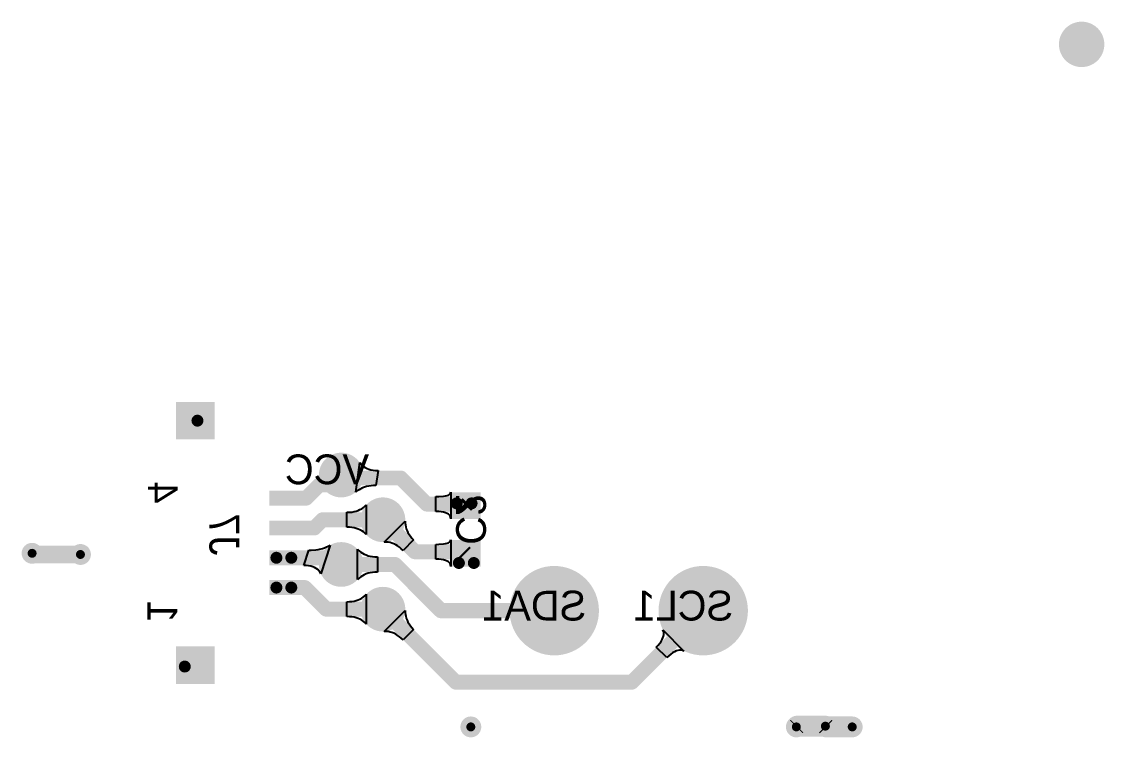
# Model space of a CAD drawing. Header units: millimetres. Extents: x 225 to 632, y 90 to 298.
# Drawn here: x 547.8 to 584.14, y 171.93 to 195.94 of the extents above; entities that cross this region are included whole.
import ezdxf

# ---------------------------------------------------------------- set-up
doc = ezdxf.new("R2010")
doc.units = ezdxf.units.MM
for name, color, linetype in [('BottomLayer', 5, 'Continuous'), ('BottomOverlay', 54, 'Continuous'), ('ViaHoleLayer', 16, 'Continuous')]:
    doc.layers.add(name, color=color, linetype=linetype)

# ---------------------------------------------------------------- blocks, each defined once
blk = doc.blocks.new('_____________1_5_______________B_1')
at = {"layer": 'BottomLayer', "const_width": 0.75}
blk.add_lwpolyline([(-0.375, 0, 1), (0.375, 0, 1)], format="xyb", close=True, dxfattribs=at)
blk = doc.blocks.new('_____________3_______________B_4')
at = {"layer": 'BottomLayer', "const_width": 1.5}
blk.add_lwpolyline([(-0.75, 0, 1), (0.75, 0, 1)], format="xyb", close=True, dxfattribs=at)
blk = doc.blocks.new('_____________3_______________B_5')
at = {"layer": 'BottomLayer', "const_width": 1.5}
blk.add_lwpolyline([(-0.75, 0, 1), (0.75, 0, 1)], format="xyb", close=True, dxfattribs=at)
blk = doc.blocks.new('CAPC0603_1608__N_B_42')
at = {"layer": 'BottomLayer'}
for points in [[(-1.25, 0.5), (-1.25, -0.5), (-0.35, 0.5), (-0.35, -0.5)], [(0.35, 0.5), (0.35, -0.5), (1.25, 0.5), (1.25, -0.5)]]:
    blk.add_solid(points, dxfattribs=at)
blk = doc.blocks.new('CESI_B7023293_96')
at = {"layer": 'BottomLayer', "const_width": 0.762}
blk.add_lwpolyline([(39.619, 18.5, 1), (40.381, 18.5, 1)], format="xyb", close=True, dxfattribs=at)
blk = doc.blocks.new('503763_0491_B_99')
at = {"layer": 'BottomLayer'}
for points in [[(-2.47, 2.145), (-3.73, 2.145), (-2.47, 0.845), (-3.73, 0.845)], [(4.47, 0.845), (5.73, 0.845), (4.47, 2.145), (5.73, 2.145)], [(-0.25, -0.995), (-0.75, -0.995), (-0.25, -1.995), (-0.75, -1.995)], [(0.75, -0.995), (0.25, -0.995), (0.75, -1.995), (0.25, -1.995)], [(1.75, -0.995), (1.25, -0.995), (1.75, -1.995), (1.25, -1.995)], [(2.75, -0.995), (2.25, -0.995), (2.75, -1.995), (2.25, -1.995)]]:
    blk.add_solid(points, dxfattribs=at)
at = {"layer": 'BottomOverlay', "text_generation_flag": 2}
for s, p in [('1', (-1.675, 3.1)), ('4', (2.315, 3.084))]:
    blk.add_text(s, height=1, rotation=180, dxfattribs=at).set_placement(p)

msp = doc.modelspace()

# ---------------------------------------------------------------- linework, layer by layer
at = {"layer": 'BottomLayer'}
for p, q in [((559.012, 180.155), (559.146, 181.146)), ((559.146, 181.146), (559.185, 181.095)), ((559.185, 181.095), (559.229, 181.048)), ((559.229, 181.048), (559.278, 181.008)), ((559.278, 181.008), (559.332, 180.973)), ((559.332, 180.973), (559.391, 180.943)), ((559.391, 180.943), (559.455, 180.918)), ((559.455, 180.918), (559.524, 180.899)), ((559.524, 180.899), (559.598, 180.886)), ((559.598, 180.886), (559.676, 180.878)), ((559.676, 180.878), (559.76, 180.875)), ((559.76, 180.875), (559.688, 180.375)), ((559.122, 180.234), (559.065, 180.197)), ((559.181, 180.267), (559.122, 180.234)), ((559.244, 180.296), (559.181, 180.267)), ((559.31, 180.32), (559.244, 180.296)), ((559.379, 180.34), (559.31, 180.32)), ((559.452, 180.355), (559.379, 180.34)), ((559.527, 180.366), (559.452, 180.355)), ((559.606, 180.373), (559.527, 180.366)), ((559.688, 180.375), (559.606, 180.373)), ((559.065, 180.197), (559.012, 180.155)), ((561.703, 180), (561.798, 180.001)), ((561.703, 179.5), (561.703, 180)), ((561.798, 180.001), (561.958, 180.013)), ((561.958, 180.013), (562.023, 180.024)), ((562.023, 180.024), (562.078, 180.037)), ((562.078, 180.037), (562.123, 180.053)), ((562.123, 180.053), (562.158, 180.072)), ((562.158, 180.072), (562.183, 180.094)), ((562.183, 180.094), (562.198, 180.119)), ((562.198, 180.119), (562.203, 180.147)), ((562.203, 180.147), (562.203, 179.253)), ((558.955, 179.497), (559.025, 179.515)), ((559.025, 179.515), (559.092, 179.537)), ((559.092, 179.537), (559.155, 179.565)), ((559.155, 179.565), (559.214, 179.597)), ((559.214, 179.597), (559.269, 179.635)), ((559.269, 179.635), (559.319, 179.677)), ((559.319, 179.677), (559.366, 179.725)), ((559.366, 179.725), (559.366, 178.725)), ((558.718, 179.475), (558.801, 179.477)), ((558.718, 178.975), (558.718, 179.475)), ((558.801, 179.477), (558.88, 179.485)), ((558.88, 179.485), (558.955, 179.497)), ((559.967, 178.476), (560.674, 179.183)), ((560.674, 179.183), (560.673, 179.117)), ((561.798, 179.498), (561.703, 179.5)), ((561.883, 179.49), (561.798, 179.498)), ((561.958, 179.478), (561.883, 179.49)), ((562.023, 179.46), (561.958, 179.478)), ((562.078, 179.438), (562.023, 179.46)), ((562.123, 179.411), (562.078, 179.438)), ((562.158, 179.379), (562.123, 179.411)), ((562.183, 179.342), (562.158, 179.379)), ((562.198, 179.3), (562.183, 179.342)), ((562.203, 179.253), (562.198, 179.3)), ((558.801, 178.973), (558.718, 178.975)), ((558.88, 178.965), (558.801, 178.973)), ((558.955, 178.953), (558.88, 178.965)), ((559.025, 178.935), (558.955, 178.953)), ((559.092, 178.913), (559.025, 178.935)), ((559.155, 178.885), (559.092, 178.913)), ((559.214, 178.853), (559.155, 178.885)), ((559.269, 178.815), (559.214, 178.853)), ((559.319, 178.773), (559.269, 178.815)), ((560.673, 179.117), (560.679, 179.051)), ((560.679, 179.051), (560.691, 178.985)), ((560.691, 178.985), (560.71, 178.921)), ((560.71, 178.921), (560.735, 178.857)), ((560.735, 178.857), (560.766, 178.794)), ((560.766, 178.794), (560.804, 178.731)), ((559.366, 178.725), (559.319, 178.773)), ((560.033, 178.477), (559.967, 178.476)), ((560.099, 178.471), (560.033, 178.477)), ((560.165, 178.459), (560.099, 178.471)), ((560.229, 178.44), (560.165, 178.459)), ((560.293, 178.415), (560.229, 178.44)), ((560.356, 178.384), (560.293, 178.415)), ((560.955, 178.548), (560.602, 178.195)), ((560.804, 178.731), (560.848, 178.67)), ((560.848, 178.67), (560.898, 178.609)), ((560.898, 178.609), (560.955, 178.548)), ((561.958, 178.413), (562.023, 178.424)), ((562.023, 178.424), (562.078, 178.437)), ((562.078, 178.437), (562.123, 178.453)), ((562.123, 178.453), (562.158, 178.472)), ((562.158, 178.472), (562.183, 178.494)), ((562.183, 178.494), (562.198, 178.519)), ((562.198, 178.519), (562.203, 178.547)), ((562.203, 178.547), (562.203, 177.653)), ((557.268, 177.696), (557.44, 178.204)), ((557.44, 178.204), (557.521, 178.206)), ((557.521, 178.206), (557.678, 178.219)), ((557.678, 178.219), (557.752, 178.231)), ((557.752, 178.231), (557.894, 178.266)), ((558.151, 178.375), (557.846, 177.406)), ((557.894, 178.266), (557.962, 178.288)), ((557.962, 178.288), (558.027, 178.314)), ((558.027, 178.314), (558.09, 178.343)), ((558.09, 178.343), (558.151, 178.375)), ((559.077, 177.217), (559.077, 178.233)), ((559.077, 178.233), (559.125, 178.185)), ((559.125, 178.185), (559.178, 178.142)), ((559.178, 178.142), (559.235, 178.103)), ((559.235, 178.103), (559.295, 178.07)), ((559.295, 178.07), (559.359, 178.043)), ((560.419, 178.346), (560.356, 178.384)), ((560.48, 178.302), (560.419, 178.346)), ((560.541, 178.252), (560.48, 178.302)), ((560.602, 178.195), (560.541, 178.252)), ((561.703, 178.4), (561.798, 178.401)), ((561.703, 177.9), (561.703, 178.4)), ((561.798, 178.401), (561.958, 178.413)), ((557.353, 177.693), (557.268, 177.696)), ((557.432, 177.684), (557.353, 177.693)), ((559.359, 178.043), (559.427, 178.02)), ((559.427, 178.02), (559.499, 178.002)), ((559.499, 178.002), (559.575, 177.989)), ((559.575, 177.989), (559.655, 177.982)), ((559.655, 177.982), (559.739, 177.979)), ((559.739, 177.979), (559.739, 177.471)), ((561.798, 177.898), (561.703, 177.9)), ((561.883, 177.89), (561.798, 177.898)), ((561.958, 177.878), (561.883, 177.89)), ((562.023, 177.86), (561.958, 177.878)), ((562.078, 177.838), (562.023, 177.86)), ((562.123, 177.811), (562.078, 177.838)), ((562.158, 177.779), (562.123, 177.811)), ((562.183, 177.742), (562.158, 177.779)), ((562.198, 177.7), (562.183, 177.742)), ((562.203, 177.653), (562.198, 177.7)), ((557.505, 177.67), (557.432, 177.684)), ((557.572, 177.65), (557.505, 177.67)), ((557.633, 177.623), (557.572, 177.65)), ((557.688, 177.592), (557.633, 177.623)), ((557.737, 177.554), (557.688, 177.592)), ((557.779, 177.51), (557.737, 177.554)), ((557.816, 177.461), (557.779, 177.51)), ((557.846, 177.406), (557.816, 177.461)), ((559.235, 177.347), (559.178, 177.308)), ((559.295, 177.38), (559.235, 177.347)), ((559.359, 177.408), (559.295, 177.38)), ((559.427, 177.43), (559.359, 177.408)), ((559.499, 177.448), (559.427, 177.43)), ((559.575, 177.461), (559.499, 177.448)), ((559.655, 177.468), (559.575, 177.461)), ((559.739, 177.471), (559.655, 177.468)), ((559.125, 177.265), (559.077, 177.217)), ((559.178, 177.308), (559.125, 177.265)), ((559.214, 176.598), (559.269, 176.635)), ((559.269, 176.635), (559.319, 176.678)), ((559.319, 176.678), (559.366, 176.725)), ((559.366, 176.725), (559.366, 175.725)), ((558.718, 176.475), (558.801, 176.478)), ((558.718, 175.975), (558.718, 176.475)), ((558.801, 176.478), (558.88, 176.485)), ((558.88, 176.485), (558.955, 176.498)), ((558.955, 176.498), (559.025, 176.515)), ((559.025, 176.515), (559.092, 176.538)), ((559.092, 176.538), (559.155, 176.565)), ((559.155, 176.565), (559.214, 176.598)), ((558.801, 175.973), (558.718, 175.975)), ((558.88, 175.965), (558.801, 175.973)), ((558.955, 175.953), (558.88, 175.965)), ((559.025, 175.935), (558.955, 175.953)), ((559.092, 175.913), (559.025, 175.935)), ((559.155, 175.885), (559.092, 175.913)), ((559.214, 175.853), (559.155, 175.885)), ((559.967, 175.476), (560.674, 176.183)), ((560.674, 176.183), (560.673, 176.117)), ((560.673, 176.117), (560.679, 176.051)), ((560.679, 176.051), (560.691, 175.985)), ((560.691, 175.985), (560.71, 175.921)), ((560.71, 175.921), (560.735, 175.857)), ((559.269, 175.815), (559.214, 175.853)), ((559.319, 175.773), (559.269, 175.815)), ((559.366, 175.725), (559.319, 175.773)), ((560.955, 175.548), (560.602, 175.195)), ((560.735, 175.857), (560.766, 175.794)), ((560.766, 175.794), (560.804, 175.731)), ((560.804, 175.731), (560.848, 175.67)), ((560.848, 175.67), (560.898, 175.609)), ((560.898, 175.609), (560.955, 175.548)), ((569.34, 175.48), (569.321, 175.529)), ((569.321, 175.529), (570.029, 174.821)), ((560.033, 175.477), (559.967, 175.476)), ((560.099, 175.471), (560.033, 175.477)), ((560.165, 175.459), (560.099, 175.471)), ((560.229, 175.44), (560.165, 175.459)), ((560.293, 175.415), (560.229, 175.44)), ((560.356, 175.384), (560.293, 175.415)), ((560.419, 175.346), (560.356, 175.384)), ((560.48, 175.302), (560.419, 175.346)), ((560.541, 175.252), (560.48, 175.302)), ((560.602, 175.195), (560.541, 175.252)), ((569.216, 175.083), (569.26, 175.146)), ((569.26, 175.146), (569.296, 175.206)), ((569.296, 175.206), (569.323, 175.265)), ((569.323, 175.265), (569.341, 175.322)), ((569.349, 175.429), (569.34, 175.48)), ((569.341, 175.322), (569.349, 175.376)), ((569.349, 175.376), (569.349, 175.429)), ((569.099, 174.952), (569.162, 175.019)), ((569.452, 174.599), (569.099, 174.952)), ((569.162, 175.019), (569.216, 175.083)), ((569.706, 174.796), (569.646, 174.76)), ((569.765, 174.823), (569.706, 174.796)), ((569.822, 174.841), (569.765, 174.823)), ((569.876, 174.849), (569.822, 174.841)), ((569.929, 174.849), (569.876, 174.849)), ((569.98, 174.84), (569.929, 174.849)), ((570.029, 174.821), (569.98, 174.84)), ((569.519, 174.662), (569.452, 174.599)), ((569.583, 174.716), (569.519, 174.662)), ((569.646, 174.76), (569.583, 174.716))]:
    msp.add_line(p, q, dxfattribs=at)
for points, const_width in [([(553.6, 182.55, 1), (553.8, 182.55, 1)], 0.2), ([(557.675, 180.4, 1), (557.925, 180.4, 1)], 0.25), ([(557.675, 180.4, 1), (557.925, 180.4, 1)], 0.25), ([(558.4, 180.4, 1), (558.65, 180.4, 1)], 0.25), ([(558.4, 180.4, 1), (558.65, 180.4, 1)], 0.25), ([(558.625, 180.625, 1), (558.875, 180.625, 1)], 0.25), ([(558.625, 180.625, 1), (558.875, 180.625, 1)], 0.25), ([(560.4, 180.625, 1), (560.65, 180.625, 1)], 0.25), ([(560.4, 180.625, 1), (560.65, 180.625, 1)], 0.25), ([(556.475, 179.95, 1), (556.725, 179.95, 1)], 0.25), ([(557.225, 179.95, 1), (557.475, 179.95, 1)], 0.25), ([(557.225, 179.95, 1), (557.475, 179.95, 1)], 0.25), ([(559.55, 179.225, 1), (560.3, 179.225, 1)], 0.75), ([(561.275, 179.75, 1), (561.525, 179.75, 1)], 0.25), ([(561.275, 179.75, 1), (561.525, 179.75, 1)], 0.25), ([(562.3, 179.775, 1), (562.5, 179.775, 1)], 0.2), ([(562.525, 179.75, 1), (562.775, 179.75, 1)], 0.25), ([(562.525, 179.75, 1), (562.775, 179.75, 1)], 0.25), ([(562.575, 179.7, 1), (562.825, 179.7, 1)], 0.25), ([(562.575, 179.7, 1), (562.825, 179.7, 1)], 0.25), ([(562.65, 179.775, 1), (562.9, 179.775, 1)], 0.25), ([(562.8, 179.775, 1), (563, 179.775, 1)], 0.2), ([(556.49, 178.95, 1), (556.74, 178.95, 1)], 0.25), ([(557.5, 178.95, 1), (557.75, 178.95, 1)], 0.25), ([(557.5, 178.95, 1), (557.75, 178.95, 1)], 0.25), ([(557.775, 179.225, 1), (558.025, 179.225, 1)], 0.25), ([(557.775, 179.225, 1), (558.025, 179.225, 1)], 0.25), ([(559.8, 179.225, 1), (560.05, 179.225, 1)], 0.25), ([(559.8, 179.225, 1), (560.05, 179.225, 1)], 0.25), ([(547.975, 178.1, 1), (548.325, 178.1, 1)], 0.35), ([(558.15, 177.725, 1), (558.9, 177.725, 1)], 0.75), ([(548, 178.1, 1), (548.3, 178.1, 1)], 0.3), ([(548.04, 178.06, 1), (548.34, 178.06, 1)], 0.3), ([(548.04, 178.06, 1), (548.34, 178.06, 1)], 0.3), ([(549.599, 178.06, 1), (549.949, 178.06, 1)], 0.35), ([(549.624, 178.06, 1), (549.924, 178.06, 1)], 0.3), ([(556.25, 177.95, 1), (556.45, 177.95, 1)], 0.2), ([(556.488, 177.95, 1), (556.742, 177.95, 1)], 0.254), ([(556.75, 177.95, 1), (556.95, 177.95, 1)], 0.2), ([(558.173, 177.95, 1), (558.427, 177.95, 1)], 0.254), ([(558.173, 177.95, 1), (558.427, 177.95, 1)], 0.254), ([(560.875, 178.15, 1), (561.125, 178.15, 1)], 0.25), ([(560.875, 178.15, 1), (561.125, 178.15, 1)], 0.25), ([(562.525, 178.15, 1), (562.775, 178.15, 1)], 0.25), ([(562.525, 178.15, 1), (562.775, 178.15, 1)], 0.25), ([(562.575, 178.1, 1), (562.825, 178.1, 1)], 0.25), ([(558.398, 177.725, 1), (558.652, 177.725, 1)], 0.254), ([(558.398, 177.725, 1), (558.652, 177.725, 1)], 0.254), ([(560.198, 177.725, 1), (560.452, 177.725, 1)], 0.254), ([(560.198, 177.725, 1), (560.452, 177.725, 1)], 0.254), ([(562.375, 177.775, 1), (562.575, 177.775, 1)], 0.2), ([(562.875, 177.775, 1), (563.075, 177.775, 1)], 0.2), ([(556.25, 176.95, 1), (556.45, 176.95, 1)], 0.2), ([(556.49, 176.95, 1), (556.74, 176.95, 1)], 0.25), ([(556.725, 176.95, 1), (556.975, 176.95, 1)], 0.25), ([(556.725, 176.95, 1), (556.975, 176.95, 1)], 0.25), ([(556.75, 176.95, 1), (556.95, 176.95, 1)], 0.2), ([(557.175, 176.95, 1), (557.425, 176.95, 1)], 0.25), ([(557.175, 176.95, 1), (557.425, 176.95, 1)], 0.25), ([(559.55, 176.225, 1), (560.3, 176.225, 1)], 0.75), ([(557.9, 176.225, 1), (558.15, 176.225, 1)], 0.25), ([(557.9, 176.225, 1), (558.15, 176.225, 1)], 0.25), ([(559.8, 176.225, 1), (560.05, 176.225, 1)], 0.25), ([(559.8, 176.225, 1), (560.05, 176.225, 1)], 0.25), ([(561.748, 176.175, 1), (562.002, 176.175, 1)], 0.254), ([(561.748, 176.175, 1), (562.002, 176.175, 1)], 0.254), ([(565.548, 176.175, 1), (565.802, 176.175, 1)], 0.254), ([(570.55, 176.175, 1), (570.8, 176.175, 1)], 0.25), ([(553.175, 174.3, 1), (553.375, 174.3, 1)], 0.2), ([(562.25, 173.775, 1), (562.5, 173.775, 1)], 0.25), ([(562.25, 173.775, 1), (562.5, 173.775, 1)], 0.25), ([(568.15, 173.775, 1), (568.4, 173.775, 1)], 0.25), ([(568.15, 173.775, 1), (568.4, 173.775, 1)], 0.25), ([(562.7, 172.275, 1), (563.05, 172.275, 1)], 0.35), ([(573.625, 172.275, 1), (573.975, 172.275, 1)], 0.35), ([(573.65, 172.3, 1), (574, 172.3, 1)], 0.35), ([(574.6, 172.3, 1), (574.95, 172.3, 1)], 0.35), ([(574.6, 172.3, 1), (574.95, 172.3, 1)], 0.35), ([(574.625, 172.275, 1), (574.975, 172.275, 1)], 0.35), ([(575.5, 172.275, 1), (575.85, 172.275, 1)], 0.35), ([(575.5, 172.275, 1), (575.85, 172.275, 1)], 0.35), ([(573.65, 172.275, 1), (573.95, 172.275, 1)], 0.3), ([(573.675, 172.3, 1), (573.975, 172.3, 1)], 0.3), ([(574.625, 172.3, 1), (574.925, 172.3, 1)], 0.3), ([(574.65, 172.275, 1), (574.95, 172.275, 1)], 0.3)]:
    msp.add_lwpolyline(points, format="xyb", close=True, dxfattribs=dict(at, const_width=const_width))
for points, const_width in [([(557.35, 179.95), (557.8, 180.4)], 0.5), ([(557.8, 180.4), (558.525, 180.4)], 0.5), ([(558.525, 180.4), (558.75, 180.625)], 0.5), ([(558.75, 180.625), (560.525, 180.625)], 0.5), ([(560.525, 180.625), (561.4, 179.75)], 0.5), ([(556.6, 179.95), (557.35, 179.95)], 0.5), ([(561.4, 179.75), (562.65, 179.75)], 0.5), ([(562.65, 179.75), (562.7, 179.7)], 0.5), ([(562.7, 179.7), (562.775, 179.775)], 0.5), ([(556.615, 178.95), (557.625, 178.95)], 0.5), ([(557.625, 178.95), (557.9, 179.225)], 0.5), ([(557.9, 179.225), (559.925, 179.225)], 0.5), ([(559.925, 179.225), (561, 178.15)], 0.5), ([(548.15, 178.1), (548.19, 178.06)], 0.6), ([(548.19, 178.06), (549.774, 178.06)], 0.6), ([(556.615, 177.95), (558.3, 177.95)], 0.508), ([(558.3, 177.95), (558.525, 177.725)], 0.508), ([(561, 178.15), (562.65, 178.15)], 0.5), ([(562.65, 178.15), (562.7, 178.1)], 0.5), ([(558.525, 177.725), (560.325, 177.725)], 0.508), ([(560.325, 177.725), (561.875, 176.175)], 0.508), ([(556.615, 176.95), (556.85, 176.95)], 0.5), ([(556.85, 176.95), (557.3, 176.95)], 0.5), ([(557.3, 176.95), (558.025, 176.225)], 0.5), ([(558.025, 176.225), (559.925, 176.225)], 0.5), ([(559.925, 176.225), (562.375, 173.775)], 0.5), ([(561.875, 176.175), (565.675, 176.175)], 0.508), ([(568.275, 173.775), (570.675, 176.175)], 0.5), ([(562.375, 173.775), (568.275, 173.775)], 0.5), ([(573.825, 172.3), (574.775, 172.3)], 0.7), ([(574.8, 172.275), (575.675, 172.275)], 0.7), ([(573.8, 172.275), (573.825, 172.3)], 0.6), ([(574.775, 172.3), (574.8, 172.275)], 0.6)]:
    msp.add_lwpolyline(points, dxfattribs=dict(at, const_width=const_width))
at = {"layer": 'ViaHoleLayer'}
for points, const_width in [([(553.675, 182.55, 1), (553.725, 182.55, 1)], 0.05), ([(562.375, 179.775, 1), (562.425, 179.775, 1)], 0.05), ([(562.875, 179.775, 1), (562.925, 179.775, 1)], 0.05), ([(548.075, 178.1, 1), (548.225, 178.1, 1)], 0.15), ([(549.699, 178.06, 1), (549.849, 178.06, 1)], 0.15), ([(556.325, 177.95, 1), (556.375, 177.95, 1)], 0.05), ([(556.825, 177.95, 1), (556.875, 177.95, 1)], 0.05), ([(562.45, 177.775, 1), (562.5, 177.775, 1)], 0.05), ([(562.95, 177.775, 1), (563, 177.775, 1)], 0.05), ([(556.325, 176.95, 1), (556.375, 176.95, 1)], 0.05), ([(556.825, 176.95, 1), (556.875, 176.95, 1)], 0.05), ([(553.25, 174.3, 1), (553.3, 174.3, 1)], 0.05), ([(562.8, 172.275, 1), (562.95, 172.275, 1)], 0.15), ([(573.725, 172.275, 1), (573.875, 172.275, 1)], 0.15), ([(574.7, 172.3, 1), (574.85, 172.3, 1)], 0.15), ([(575.6, 172.275, 1), (575.75, 172.275, 1)], 0.15)]:
    msp.add_lwpolyline(points, format="xyb", close=True, dxfattribs=dict(at, const_width=const_width))

# ---------------------------------------------------------------- block references
for name, p, rotation in [('CESI_B7023293_96', (623.375, 213.675), 180), ('503763_0491_B_99', (555.12, 177.45), 90), ('_____________1_5_______________B_1', (558.525, 180.725), 180), ('CAPC0603_1608__N_B_42', (562.7, 178.9), 90), ('_____________3_______________B_5', (565.675, 176.175), 180), ('_____________3_______________B_4', (570.675, 176.175), 180)]:
    msp.add_blockref(name, p, dxfattribs=dict(rotation=rotation))

# ---------------------------------------------------------------- texts
at = {"layer": 'BottomOverlay', "text_generation_flag": 2}
for s, p in [('VCC', (559.46, 180.416)), ('SDA1', (566.75, 175.844)), ('SCL1', (571.678, 175.844))]:
    msp.add_text(s, height=1, dxfattribs=at).set_placement(p)
for s, p in [('C2', (562.381, 178.384)), ('J7', (554.101, 178.029))]:
    msp.add_text(s, height=1, rotation=270, dxfattribs=at).set_placement(p)

doc.saveas('drawing.dxf')
